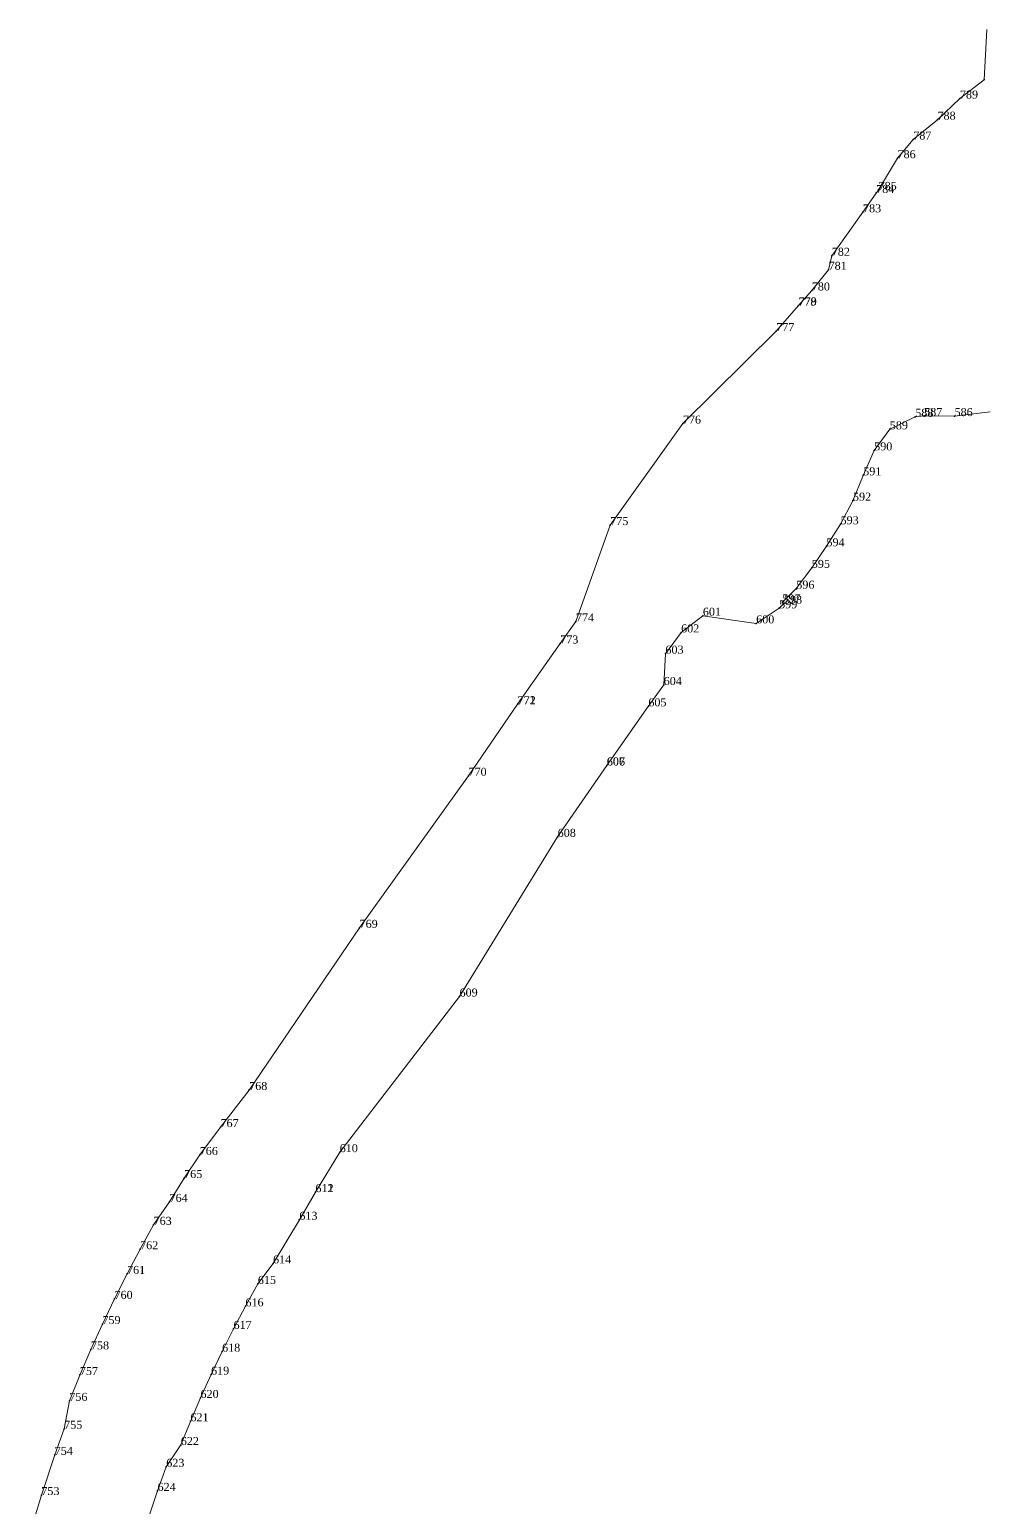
# Model space of a CAD drawing. Header units: metres. Extents: x 543554 to 549226, y 1840763 to 1844579.
# Drawn here: x 545120.9 to 545192.6, y 1844235.8 to 1844346.6 of the extents above; entities that cross this region are included whole.
import ezdxf

# ---------------------------------------------------------------- set-up
doc = ezdxf.new("R2010")
doc.units = ezdxf.units.M
doc.header["$MEASUREMENT"] = 0
for name, color, linetype, lineweight in [('Level 12', 7, 'Continuous', 0), ('Level 30', 7, 'Continuous', 0), ('Level 7', 7, 'Continuous', 0)]:
    doc.layers.add(name, color=color, linetype=linetype, lineweight=lineweight)
doc.styles.add('Style-Vntime', font='Vntime.shx')

# ---------------------------------------------------------------- blocks, each defined once
blk = doc.blocks.new('DDCT')
at = {"layer": 'Level 7', "color": 3, "linetype": 'Continuous', "lineweight": 30}
blk.add_point((0, 0), dxfattribs=at)
blk = doc.blocks.new('SHMIA_585')
at = {"layer": 'Level 12', "color": 2, "linetype": 'Continuous', "lineweight": 0, "style": 'Style-Vntime'}
blk.add_text('586', height=0.6, dxfattribs=at).set_placement((0, 0))
blk = doc.blocks.new('SHMIA_586')
at = {"layer": 'Level 12', "color": 2, "linetype": 'Continuous', "lineweight": 0, "style": 'Style-Vntime'}
blk.add_text('587', height=0.6, dxfattribs=at).set_placement((0, 0))
blk = doc.blocks.new('SHMIA_587')
at = {"layer": 'Level 12', "color": 2, "linetype": 'Continuous', "lineweight": 0, "style": 'Style-Vntime'}
blk.add_text('588', height=0.6, dxfattribs=at).set_placement((0, 0))
blk = doc.blocks.new('SHMIA_588')
at = {"layer": 'Level 12', "color": 2, "linetype": 'Continuous', "lineweight": 0, "style": 'Style-Vntime'}
blk.add_text('589', height=0.6, dxfattribs=at).set_placement((0, 0))
blk = doc.blocks.new('SHMIA_589')
at = {"layer": 'Level 12', "color": 2, "linetype": 'Continuous', "lineweight": 0, "style": 'Style-Vntime'}
blk.add_text('590', height=0.6, dxfattribs=at).set_placement((0, 0))
blk = doc.blocks.new('SHMIA_590')
at = {"layer": 'Level 12', "color": 2, "linetype": 'Continuous', "lineweight": 0, "style": 'Style-Vntime'}
blk.add_text('591', height=0.6, dxfattribs=at).set_placement((0, 0))
blk = doc.blocks.new('SHMIA_591')
at = {"layer": 'Level 12', "color": 2, "linetype": 'Continuous', "lineweight": 0, "style": 'Style-Vntime'}
blk.add_text('592', height=0.6, dxfattribs=at).set_placement((0, 0))
blk = doc.blocks.new('SHMIA_592')
at = {"layer": 'Level 12', "color": 2, "linetype": 'Continuous', "lineweight": 0, "style": 'Style-Vntime'}
blk.add_text('593', height=0.6, dxfattribs=at).set_placement((0, 0))
blk = doc.blocks.new('SHMIA_593')
at = {"layer": 'Level 12', "color": 2, "linetype": 'Continuous', "lineweight": 0, "style": 'Style-Vntime'}
blk.add_text('594', height=0.6, dxfattribs=at).set_placement((0, 0))
blk = doc.blocks.new('SHMIA_594')
at = {"layer": 'Level 12', "color": 2, "linetype": 'Continuous', "lineweight": 0, "style": 'Style-Vntime'}
blk.add_text('595', height=0.6, dxfattribs=at).set_placement((0, 0))
blk = doc.blocks.new('SHMIA_595')
at = {"layer": 'Level 12', "color": 2, "linetype": 'Continuous', "lineweight": 0, "style": 'Style-Vntime'}
blk.add_text('596', height=0.6, dxfattribs=at).set_placement((0, 0))
blk = doc.blocks.new('SHMIA_596')
at = {"layer": 'Level 12', "color": 2, "linetype": 'Continuous', "lineweight": 0, "style": 'Style-Vntime'}
blk.add_text('597', height=0.6, dxfattribs=at).set_placement((0, 0))
blk = doc.blocks.new('SHMIA_597')
at = {"layer": 'Level 12', "color": 2, "linetype": 'Continuous', "lineweight": 0, "style": 'Style-Vntime'}
blk.add_text('598', height=0.6, dxfattribs=at).set_placement((0, 0))
blk = doc.blocks.new('SHMIA_598')
at = {"layer": 'Level 12', "color": 2, "linetype": 'Continuous', "lineweight": 0, "style": 'Style-Vntime'}
blk.add_text('599', height=0.6, dxfattribs=at).set_placement((0, 0))
blk = doc.blocks.new('SHMIA_599')
at = {"layer": 'Level 12', "color": 2, "linetype": 'Continuous', "lineweight": 0, "style": 'Style-Vntime'}
blk.add_text('600', height=0.6, dxfattribs=at).set_placement((0, 0))
blk = doc.blocks.new('SHMIA_600')
at = {"layer": 'Level 12', "color": 2, "linetype": 'Continuous', "lineweight": 0, "style": 'Style-Vntime'}
blk.add_text('601', height=0.6, dxfattribs=at).set_placement((0, 0))
blk = doc.blocks.new('SHMIA_601')
at = {"layer": 'Level 12', "color": 2, "linetype": 'Continuous', "lineweight": 0, "style": 'Style-Vntime'}
blk.add_text('602', height=0.6, dxfattribs=at).set_placement((0, 0))
blk = doc.blocks.new('SHMIA_602')
at = {"layer": 'Level 12', "color": 2, "linetype": 'Continuous', "lineweight": 0, "style": 'Style-Vntime'}
blk.add_text('603', height=0.6, dxfattribs=at).set_placement((0, 0))
blk = doc.blocks.new('SHMIA_603')
at = {"layer": 'Level 12', "color": 2, "linetype": 'Continuous', "lineweight": 0, "style": 'Style-Vntime'}
blk.add_text('604', height=0.6, dxfattribs=at).set_placement((0, 0))
blk = doc.blocks.new('SHMIA_604')
at = {"layer": 'Level 12', "color": 2, "linetype": 'Continuous', "lineweight": 0, "style": 'Style-Vntime'}
blk.add_text('605', height=0.6, dxfattribs=at).set_placement((0, 0))
blk = doc.blocks.new('SHMIA_605')
at = {"layer": 'Level 12', "color": 2, "linetype": 'Continuous', "lineweight": 0, "style": 'Style-Vntime'}
blk.add_text('606', height=0.6, dxfattribs=at).set_placement((0, 0))
blk = doc.blocks.new('SHMIA_606')
at = {"layer": 'Level 12', "color": 2, "linetype": 'Continuous', "lineweight": 0, "style": 'Style-Vntime'}
blk.add_text('607', height=0.6, dxfattribs=at).set_placement((0, 0))
blk = doc.blocks.new('SHMIA_607')
at = {"layer": 'Level 12', "color": 2, "linetype": 'Continuous', "lineweight": 0, "style": 'Style-Vntime'}
blk.add_text('608', height=0.6, dxfattribs=at).set_placement((0, 0))
blk = doc.blocks.new('SHMIA_608')
at = {"layer": 'Level 12', "color": 2, "linetype": 'Continuous', "lineweight": 0, "style": 'Style-Vntime'}
blk.add_text('609', height=0.6, dxfattribs=at).set_placement((0, 0))
blk = doc.blocks.new('SHMIA_609')
at = {"layer": 'Level 12', "color": 2, "linetype": 'Continuous', "lineweight": 0, "style": 'Style-Vntime'}
blk.add_text('610', height=0.6, dxfattribs=at).set_placement((0, 0))
blk = doc.blocks.new('SHMIA_610')
at = {"layer": 'Level 12', "color": 2, "linetype": 'Continuous', "lineweight": 0, "style": 'Style-Vntime'}
blk.add_text('611', height=0.6, dxfattribs=at).set_placement((0, 0))
blk = doc.blocks.new('SHMIA_611')
at = {"layer": 'Level 12', "color": 2, "linetype": 'Continuous', "lineweight": 0, "style": 'Style-Vntime'}
blk.add_text('612', height=0.6, dxfattribs=at).set_placement((0, 0))
blk = doc.blocks.new('SHMIA_612')
at = {"layer": 'Level 12', "color": 2, "linetype": 'Continuous', "lineweight": 0, "style": 'Style-Vntime'}
blk.add_text('613', height=0.6, dxfattribs=at).set_placement((0, 0))
blk = doc.blocks.new('SHMIA_613')
at = {"layer": 'Level 12', "color": 2, "linetype": 'Continuous', "lineweight": 0, "style": 'Style-Vntime'}
blk.add_text('614', height=0.6, dxfattribs=at).set_placement((0, 0))
blk = doc.blocks.new('SHMIA_614')
at = {"layer": 'Level 12', "color": 2, "linetype": 'Continuous', "lineweight": 0, "style": 'Style-Vntime'}
blk.add_text('615', height=0.6, dxfattribs=at).set_placement((0, 0))
blk = doc.blocks.new('SHMIA_615')
at = {"layer": 'Level 12', "color": 2, "linetype": 'Continuous', "lineweight": 0, "style": 'Style-Vntime'}
blk.add_text('616', height=0.6, dxfattribs=at).set_placement((0, 0))
blk = doc.blocks.new('SHMIA_616')
at = {"layer": 'Level 12', "color": 2, "linetype": 'Continuous', "lineweight": 0, "style": 'Style-Vntime'}
blk.add_text('617', height=0.6, dxfattribs=at).set_placement((0, 0))
blk = doc.blocks.new('SHMIA_617')
at = {"layer": 'Level 12', "color": 2, "linetype": 'Continuous', "lineweight": 0, "style": 'Style-Vntime'}
blk.add_text('618', height=0.6, dxfattribs=at).set_placement((0, 0))
blk = doc.blocks.new('SHMIA_618')
at = {"layer": 'Level 12', "color": 2, "linetype": 'Continuous', "lineweight": 0, "style": 'Style-Vntime'}
blk.add_text('619', height=0.6, dxfattribs=at).set_placement((0, 0))
blk = doc.blocks.new('SHMIA_619')
at = {"layer": 'Level 12', "color": 2, "linetype": 'Continuous', "lineweight": 0, "style": 'Style-Vntime'}
blk.add_text('620', height=0.6, dxfattribs=at).set_placement((0, 0))
blk = doc.blocks.new('SHMIA_620')
at = {"layer": 'Level 12', "color": 2, "linetype": 'Continuous', "lineweight": 0, "style": 'Style-Vntime'}
blk.add_text('621', height=0.6, dxfattribs=at).set_placement((0, 0))
blk = doc.blocks.new('SHMIA_621')
at = {"layer": 'Level 12', "color": 2, "linetype": 'Continuous', "lineweight": 0, "style": 'Style-Vntime'}
blk.add_text('622', height=0.6, dxfattribs=at).set_placement((0, 0))
blk = doc.blocks.new('SHMIA_622')
at = {"layer": 'Level 12', "color": 2, "linetype": 'Continuous', "lineweight": 0, "style": 'Style-Vntime'}
blk.add_text('623', height=0.6, dxfattribs=at).set_placement((0, 0))
blk = doc.blocks.new('SHMIA_623')
at = {"layer": 'Level 12', "color": 2, "linetype": 'Continuous', "lineweight": 0, "style": 'Style-Vntime'}
blk.add_text('624', height=0.6, dxfattribs=at).set_placement((0, 0))
blk = doc.blocks.new('SHMIA_752')
at = {"layer": 'Level 12', "color": 2, "linetype": 'Continuous', "lineweight": 0, "style": 'Style-Vntime'}
blk.add_text('753', height=0.6, dxfattribs=at).set_placement((0, 0))
blk = doc.blocks.new('SHMIA_753')
at = {"layer": 'Level 12', "color": 2, "linetype": 'Continuous', "lineweight": 0, "style": 'Style-Vntime'}
blk.add_text('754', height=0.6, dxfattribs=at).set_placement((0, 0))
blk = doc.blocks.new('SHMIA_754')
at = {"layer": 'Level 12', "color": 2, "linetype": 'Continuous', "lineweight": 0, "style": 'Style-Vntime'}
blk.add_text('755', height=0.6, dxfattribs=at).set_placement((0, 0))
blk = doc.blocks.new('SHMIA_755')
at = {"layer": 'Level 12', "color": 2, "linetype": 'Continuous', "lineweight": 0, "style": 'Style-Vntime'}
blk.add_text('756', height=0.6, dxfattribs=at).set_placement((0, 0))
blk = doc.blocks.new('SHMIA_756')
at = {"layer": 'Level 12', "color": 2, "linetype": 'Continuous', "lineweight": 0, "style": 'Style-Vntime'}
blk.add_text('757', height=0.6, dxfattribs=at).set_placement((0, 0))
blk = doc.blocks.new('SHMIA_757')
at = {"layer": 'Level 12', "color": 2, "linetype": 'Continuous', "lineweight": 0, "style": 'Style-Vntime'}
blk.add_text('758', height=0.6, dxfattribs=at).set_placement((0, 0))
blk = doc.blocks.new('SHMIA_758')
at = {"layer": 'Level 12', "color": 2, "linetype": 'Continuous', "lineweight": 0, "style": 'Style-Vntime'}
blk.add_text('759', height=0.6, dxfattribs=at).set_placement((0, 0))
blk = doc.blocks.new('SHMIA_759')
at = {"layer": 'Level 12', "color": 2, "linetype": 'Continuous', "lineweight": 0, "style": 'Style-Vntime'}
blk.add_text('760', height=0.6, dxfattribs=at).set_placement((0, 0))
blk = doc.blocks.new('SHMIA_760')
at = {"layer": 'Level 12', "color": 2, "linetype": 'Continuous', "lineweight": 0, "style": 'Style-Vntime'}
blk.add_text('761', height=0.6, dxfattribs=at).set_placement((0, 0))
blk = doc.blocks.new('SHMIA_761')
at = {"layer": 'Level 12', "color": 2, "linetype": 'Continuous', "lineweight": 0, "style": 'Style-Vntime'}
blk.add_text('762', height=0.6, dxfattribs=at).set_placement((0, 0))
blk = doc.blocks.new('SHMIA_762')
at = {"layer": 'Level 12', "color": 2, "linetype": 'Continuous', "lineweight": 0, "style": 'Style-Vntime'}
blk.add_text('763', height=0.6, dxfattribs=at).set_placement((0, 0))
blk = doc.blocks.new('SHMIA_763')
at = {"layer": 'Level 12', "color": 2, "linetype": 'Continuous', "lineweight": 0, "style": 'Style-Vntime'}
blk.add_text('764', height=0.6, dxfattribs=at).set_placement((0, 0))
blk = doc.blocks.new('SHMIA_764')
at = {"layer": 'Level 12', "color": 2, "linetype": 'Continuous', "lineweight": 0, "style": 'Style-Vntime'}
blk.add_text('765', height=0.6, dxfattribs=at).set_placement((0, 0))
blk = doc.blocks.new('SHMIA_765')
at = {"layer": 'Level 12', "color": 2, "linetype": 'Continuous', "lineweight": 0, "style": 'Style-Vntime'}
blk.add_text('766', height=0.6, dxfattribs=at).set_placement((0, 0))
blk = doc.blocks.new('SHMIA_766')
at = {"layer": 'Level 12', "color": 2, "linetype": 'Continuous', "lineweight": 0, "style": 'Style-Vntime'}
blk.add_text('767', height=0.6, dxfattribs=at).set_placement((0, 0))
blk = doc.blocks.new('SHMIA_767')
at = {"layer": 'Level 12', "color": 2, "linetype": 'Continuous', "lineweight": 0, "style": 'Style-Vntime'}
blk.add_text('768', height=0.6, dxfattribs=at).set_placement((0, 0))
blk = doc.blocks.new('SHMIA_768')
at = {"layer": 'Level 12', "color": 2, "linetype": 'Continuous', "lineweight": 0, "style": 'Style-Vntime'}
blk.add_text('769', height=0.6, dxfattribs=at).set_placement((0, 0))
blk = doc.blocks.new('SHMIA_769')
at = {"layer": 'Level 12', "color": 2, "linetype": 'Continuous', "lineweight": 0, "style": 'Style-Vntime'}
blk.add_text('770', height=0.6, dxfattribs=at).set_placement((0, 0))
blk = doc.blocks.new('SHMIA_770')
at = {"layer": 'Level 12', "color": 2, "linetype": 'Continuous', "lineweight": 0, "style": 'Style-Vntime'}
blk.add_text('771', height=0.6, dxfattribs=at).set_placement((0, 0))
blk = doc.blocks.new('SHMIA_771')
at = {"layer": 'Level 12', "color": 2, "linetype": 'Continuous', "lineweight": 0, "style": 'Style-Vntime'}
blk.add_text('772', height=0.6, dxfattribs=at).set_placement((0, 0))
blk = doc.blocks.new('SHMIA_772')
at = {"layer": 'Level 12', "color": 2, "linetype": 'Continuous', "lineweight": 0, "style": 'Style-Vntime'}
blk.add_text('773', height=0.6, dxfattribs=at).set_placement((0, 0))
blk = doc.blocks.new('SHMIA_773')
at = {"layer": 'Level 12', "color": 2, "linetype": 'Continuous', "lineweight": 0, "style": 'Style-Vntime'}
blk.add_text('774', height=0.6, dxfattribs=at).set_placement((0, 0))
blk = doc.blocks.new('SHMIA_774')
at = {"layer": 'Level 12', "color": 2, "linetype": 'Continuous', "lineweight": 0, "style": 'Style-Vntime'}
blk.add_text('775', height=0.6, dxfattribs=at).set_placement((0, 0))
blk = doc.blocks.new('SHMIA_775')
at = {"layer": 'Level 12', "color": 2, "linetype": 'Continuous', "lineweight": 0, "style": 'Style-Vntime'}
blk.add_text('776', height=0.6, dxfattribs=at).set_placement((0, 0))
blk = doc.blocks.new('SHMIA_776')
at = {"layer": 'Level 12', "color": 2, "linetype": 'Continuous', "lineweight": 0, "style": 'Style-Vntime'}
blk.add_text('777', height=0.6, dxfattribs=at).set_placement((0, 0))
blk = doc.blocks.new('SHMIA_777')
at = {"layer": 'Level 12', "color": 2, "linetype": 'Continuous', "lineweight": 0, "style": 'Style-Vntime'}
blk.add_text('778', height=0.6, dxfattribs=at).set_placement((0, 0))
blk = doc.blocks.new('SHMIA_778')
at = {"layer": 'Level 12', "color": 2, "linetype": 'Continuous', "lineweight": 0, "style": 'Style-Vntime'}
blk.add_text('779', height=0.6, dxfattribs=at).set_placement((0, 0))
blk = doc.blocks.new('SHMIA_779')
at = {"layer": 'Level 12', "color": 2, "linetype": 'Continuous', "lineweight": 0, "style": 'Style-Vntime'}
blk.add_text('780', height=0.6, dxfattribs=at).set_placement((0, 0))
blk = doc.blocks.new('SHMIA_780')
at = {"layer": 'Level 12', "color": 2, "linetype": 'Continuous', "lineweight": 0, "style": 'Style-Vntime'}
blk.add_text('781', height=0.6, dxfattribs=at).set_placement((0, 0))
blk = doc.blocks.new('SHMIA_781')
at = {"layer": 'Level 12', "color": 2, "linetype": 'Continuous', "lineweight": 0, "style": 'Style-Vntime'}
blk.add_text('782', height=0.6, dxfattribs=at).set_placement((0, 0))
blk = doc.blocks.new('SHMIA_782')
at = {"layer": 'Level 12', "color": 2, "linetype": 'Continuous', "lineweight": 0, "style": 'Style-Vntime'}
blk.add_text('783', height=0.6, dxfattribs=at).set_placement((0, 0))
blk = doc.blocks.new('SHMIA_783')
at = {"layer": 'Level 12', "color": 2, "linetype": 'Continuous', "lineweight": 0, "style": 'Style-Vntime'}
blk.add_text('784', height=0.6, dxfattribs=at).set_placement((0, 0))
blk = doc.blocks.new('SHMIA_784')
at = {"layer": 'Level 12', "color": 2, "linetype": 'Continuous', "lineweight": 0, "style": 'Style-Vntime'}
blk.add_text('785', height=0.6, dxfattribs=at).set_placement((0, 0))
blk = doc.blocks.new('SHMIA_785')
at = {"layer": 'Level 12', "color": 2, "linetype": 'Continuous', "lineweight": 0, "style": 'Style-Vntime'}
blk.add_text('786', height=0.6, dxfattribs=at).set_placement((0, 0))
blk = doc.blocks.new('SHMIA_786')
at = {"layer": 'Level 12', "color": 2, "linetype": 'Continuous', "lineweight": 0, "style": 'Style-Vntime'}
blk.add_text('787', height=0.6, dxfattribs=at).set_placement((0, 0))
blk = doc.blocks.new('SHMIA_787')
at = {"layer": 'Level 12', "color": 2, "linetype": 'Continuous', "lineweight": 0, "style": 'Style-Vntime'}
blk.add_text('788', height=0.6, dxfattribs=at).set_placement((0, 0))
blk = doc.blocks.new('SHMIA_788')
at = {"layer": 'Level 12', "color": 2, "linetype": 'Continuous', "lineweight": 0, "style": 'Style-Vntime'}
blk.add_text('789', height=0.6, dxfattribs=at).set_placement((0, 0))

msp = doc.modelspace()

# ---------------------------------------------------------------- linework, layer by layer
at = {"layer": 'Level 30', "color": 2, "linetype": 'Continuous', "lineweight": 0, "flags": 128}
for points in [[(545120.9457, 1844233.7822), (545121.8318, 1844236.7401), (545122.8319, 1844239.7471), (545123.5398, 1844241.7089), (545123.9326, 1844243.7961), (545124.7212, 1844245.7351), (545125.5484, 1844247.6579), (545126.4139, 1844249.5638), (545127.3173, 1844251.452), (545128.2584, 1844253.3218), (545129.2366, 1844255.1723), (545130.2517, 1844257.003), (545131.4529, 1844258.724), (545132.5385, 1844260.5096), (545133.7076, 1844262.242), (545135.2746, 1844264.3327), (545137.4195, 1844267.1057), (545145.7015, 1844279.2673), (545153.871, 1844290.673), (545157.5519, 1844296.0386), (545157.5558, 1844296.0359), (545160.745, 1844300.5947), (545161.9268, 1844302.2399), (545164.5003, 1844309.4705), (545169.9477, 1844317.0808), (545176.9476, 1844324.021), (545178.6212, 1844325.9404), (545178.6321, 1844325.9308), (545179.6226, 1844327.0573), (545180.8816, 1844328.6135), (545181.1179, 1844329.6554), (545183.4589, 1844332.9234), (545184.4537, 1844334.3654), (545184.6299, 1844334.604), (545186.0474, 1844336.9846), (545187.2328, 1844338.3792), (545189.0544, 1844339.8652), (545190.7256, 1844341.448), (545192.5371, 1844342.8666), (545192.7379, 1844346.6243)], [(545129.629, 1844234.2777), (545130.5507, 1844237.049), (545131.2031, 1844238.8569), (545132.2925, 1844240.493), (545133.0134, 1844242.2655), (545133.7696, 1844244.0232), (545134.5608, 1844245.7654), (545135.3866, 1844247.4914), (545136.2469, 1844249.2006), (545137.1411, 1844250.8923), (545138.069, 1844252.5657), (545139.2135, 1844254.1112), (545141.1817, 1844257.3848), (545142.3899, 1844259.4515), (545142.3923, 1844259.4499), (545144.2073, 1844262.4492), (545153.2008, 1844274.1227), (545160.5576, 1844286.0859), (545164.2384, 1844291.4515), (545164.2548, 1844291.4403), (545167.3587, 1844295.8772), (545168.5089, 1844297.4784), (545168.6429, 1844299.8253), (545169.8194, 1844301.4178), (545171.4535, 1844302.6653), (545175.4483, 1844302.098), (545177.1721, 1844303.2323), (545177.5264, 1844303.578), (545177.4063, 1844303.6714), (545178.4556, 1844304.7015), (545179.6222, 1844306.2622), (545180.7181, 1844307.881), (545181.7834, 1844309.5278), (545182.7064, 1844311.2964), (545183.4796, 1844313.1985), (545184.303, 1844315.0688), (545185.4733, 1844316.6495), (545187.3758, 1844317.5913), (545188.0455, 1844317.6537), (545190.33, 1844317.6424), (545192.9991, 1844317.9587)]]:
    msp.add_lwpolyline(points, dxfattribs=at)

# ---------------------------------------------------------------- block references
at = {"layer": 'Level 12', "color": 2, "linetype": 'Continuous', "lineweight": 0}
for name, p in [('SHMIA_788', (545190.73, 1844341.45)), ('SHMIA_787', (545189.05, 1844339.87)), ('SHMIA_786', (545187.23, 1844338.38)), ('SHMIA_785', (545186.05, 1844336.98)), ('SHMIA_783', (545184.45, 1844334.37)), ('SHMIA_784', (545184.63, 1844334.6)), ('SHMIA_782', (545183.46, 1844332.92)), ('SHMIA_781', (545181.12, 1844329.66)), ('SHMIA_780', (545180.88, 1844328.61)), ('SHMIA_779', (545179.62, 1844327.06)), ('SHMIA_777', (545178.62, 1844325.94)), ('SHMIA_778', (545178.63, 1844325.93)), ('SHMIA_776', (545176.95, 1844324.02)), ('SHMIA_775', (545169.95, 1844317.08)), ('SHMIA_587', (545187.38, 1844317.59)), ('SHMIA_586', (545188.05, 1844317.65)), ('SHMIA_585', (545190.33, 1844317.64)), ('SHMIA_588', (545185.47, 1844316.65)), ('SHMIA_589', (545184.3, 1844315.07)), ('SHMIA_590', (545183.48, 1844313.2)), ('SHMIA_591', (545182.71, 1844311.3)), ('SHMIA_774', (545164.5, 1844309.47)), ('SHMIA_592', (545181.78, 1844309.53)), ('SHMIA_593', (545180.72, 1844307.88)), ('SHMIA_594', (545179.62, 1844306.26)), ('SHMIA_595', (545178.46, 1844304.7)), ('SHMIA_600', (545171.45, 1844302.67)), ('SHMIA_598', (545177.17, 1844303.23)), ('SHMIA_596', (545177.41, 1844303.67)), ('SHMIA_597', (545177.53, 1844303.58)), ('SHMIA_773', (545161.93, 1844302.24)), ('SHMIA_599', (545175.45, 1844302.1)), ('SHMIA_772', (545160.75, 1844300.59)), ('SHMIA_601', (545169.82, 1844301.42)), ('SHMIA_602', (545168.64, 1844299.83)), ('SHMIA_603', (545168.51, 1844297.48)), ('SHMIA_770', (545157.55, 1844296.04)), ('SHMIA_771', (545157.56, 1844296.04)), ('SHMIA_604', (545167.36, 1844295.88)), ('SHMIA_769', (545153.87, 1844290.67)), ('SHMIA_606', (545164.24, 1844291.45)), ('SHMIA_605', (545164.25, 1844291.44)), ('SHMIA_607', (545160.56, 1844286.09)), ('SHMIA_768', (545145.7, 1844279.27)), ('SHMIA_608', (545153.2, 1844274.12)), ('SHMIA_767', (545137.42, 1844267.11)), ('SHMIA_766', (545135.27, 1844264.33)), ('SHMIA_765', (545133.71, 1844262.24)), ('SHMIA_609', (545144.21, 1844262.45)), ('SHMIA_764', (545132.54, 1844260.51)), ('SHMIA_610', (545142.39, 1844259.45)), ('SHMIA_611', (545142.39, 1844259.45)), ('SHMIA_763', (545131.45, 1844258.72)), ('SHMIA_612', (545141.18, 1844257.38)), ('SHMIA_762', (545130.25, 1844257)), ('SHMIA_761', (545129.24, 1844255.17)), ('SHMIA_613', (545139.21, 1844254.11)), ('SHMIA_760', (545128.26, 1844253.32)), ('SHMIA_614', (545138.07, 1844252.57)), ('SHMIA_759', (545127.32, 1844251.45)), ('SHMIA_615', (545137.14, 1844250.89)), ('SHMIA_758', (545126.41, 1844249.56)), ('SHMIA_616', (545136.25, 1844249.2)), ('SHMIA_757', (545125.55, 1844247.66)), ('SHMIA_617', (545135.39, 1844247.49)), ('SHMIA_756', (545124.72, 1844245.74)), ('SHMIA_618', (545134.56, 1844245.77)), ('SHMIA_619', (545133.77, 1844244.02)), ('SHMIA_755', (545123.93, 1844243.8)), ('SHMIA_754', (545123.54, 1844241.71)), ('SHMIA_620', (545133.01, 1844242.27)), ('SHMIA_753', (545122.83, 1844239.75)), ('SHMIA_621', (545132.29, 1844240.49)), ('SHMIA_622', (545131.2, 1844238.86)), ('SHMIA_752', (545121.83, 1844236.74)), ('SHMIA_623', (545130.55, 1844237.05))]:
    msp.add_blockref(name, p, dxfattribs=at)
at = {"layer": 'Level 7', "color": 3, "linetype": 'Continuous', "lineweight": 30}
for p in [(545192.54, 1844342.87), (545190.73, 1844341.45), (545189.05, 1844339.87), (545187.23, 1844338.38), (545186.05, 1844336.98), (545184.45, 1844334.37), (545184.63, 1844334.6), (545183.46, 1844332.92), (545181.12, 1844329.66), (545180.88, 1844328.61), (545179.62, 1844327.06), (545178.62, 1844325.94), (545178.63, 1844325.93), (545176.95, 1844324.02), (545188.05, 1844317.65), (545190.33, 1844317.64), (545169.95, 1844317.08), (545185.47, 1844316.65), (545187.38, 1844317.59), (545184.3, 1844315.07), (545183.48, 1844313.2), (545182.71, 1844311.3), (545164.5, 1844309.47), (545181.78, 1844309.53), (545180.72, 1844307.88), (545179.62, 1844306.26), (545178.46, 1844304.7), (545177.17, 1844303.23), (545177.41, 1844303.67), (545177.53, 1844303.58), (545161.93, 1844302.24), (545171.45, 1844302.67), (545169.82, 1844301.42), (545175.45, 1844302.1), (545160.75, 1844300.59), (545168.64, 1844299.83), (545168.51, 1844297.48), (545157.55, 1844296.04), (545157.56, 1844296.04), (545167.36, 1844295.88), (545164.24, 1844291.45), (545164.25, 1844291.44), (545153.87, 1844290.67), (545160.56, 1844286.09), (545145.7, 1844279.27), (545153.2, 1844274.12), (545137.42, 1844267.11), (545135.27, 1844264.33), (545133.71, 1844262.24), (545144.21, 1844262.45), (545132.54, 1844260.51), (545142.39, 1844259.45), (545142.39, 1844259.45), (545131.45, 1844258.72), (545130.25, 1844257), (545141.18, 1844257.38), (545129.24, 1844255.17), (545139.21, 1844254.11), (545128.26, 1844253.32), (545138.07, 1844252.57), (545127.32, 1844251.45), (545137.14, 1844250.89), (545126.41, 1844249.56), (545136.25, 1844249.2), (545125.55, 1844247.66), (545135.39, 1844247.49), (545124.72, 1844245.74), (545134.56, 1844245.77), (545123.93, 1844243.8), (545133.77, 1844244.02), (545123.54, 1844241.71), (545133.01, 1844242.27), (545132.29, 1844240.49), (545122.83, 1844239.75), (545131.2, 1844238.86), (545121.83, 1844236.74), (545130.55, 1844237.05)]:
    msp.add_blockref('DDCT', p, dxfattribs=at)

doc.saveas('drawing.dxf')
